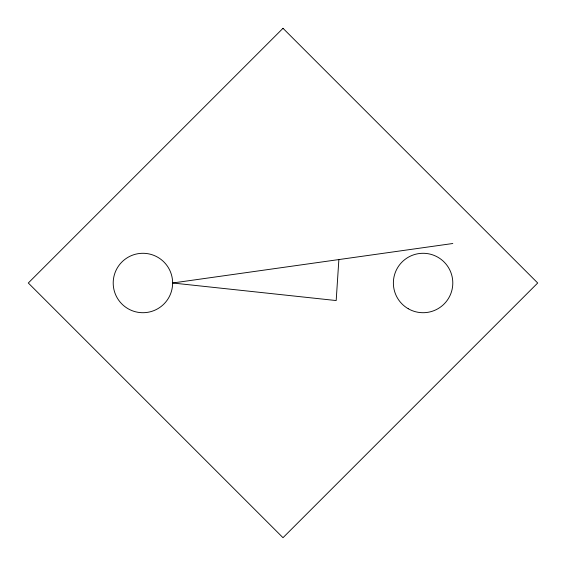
<?xml version="1.0" encoding="UTF-8"?>
<svg xmlns="http://www.w3.org/2000/svg" width="566" height="566" viewBox="0 0 566 566"><rect width="100%" height="100%" fill="white"/><g stroke="black" fill="none" stroke-linecap="round" stroke-linejoin="round"><path stroke-width="0.85" d="M338.871 259.568L336.183 300.553L172.63 283A29.715 29.715 0 0 0 128.058 257.268A29.715 29.715 0 0 0 128.058 308.732A29.715 29.715 0 0 0 172.63 283L452.8 243.507M283 28.3L28.3 283L283 537.7L537.7 283L283 28.3M408.228 308.732A29.715 29.715 0 0 0 452.8 283A29.715 29.715 0 0 0 408.228 257.268A29.715 29.715 0 0 0 408.228 308.732"/></g></svg>
